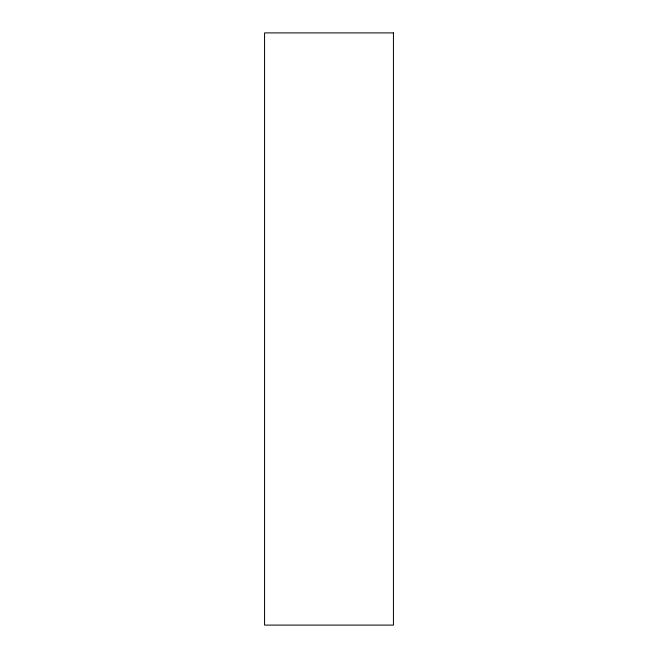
<?xml version="1.0" encoding="UTF-8"?>
<svg xmlns="http://www.w3.org/2000/svg" width="658" height="658" viewBox="0 0 658 658"><rect width="100%" height="100%" fill="white"/><g stroke="black" fill="none" stroke-linecap="round" stroke-linejoin="round"><path stroke-width="0.99" d="M393.435 32.9L264.565 32.9L264.565 625.1L393.435 625.1L393.435 32.9"/></g></svg>
